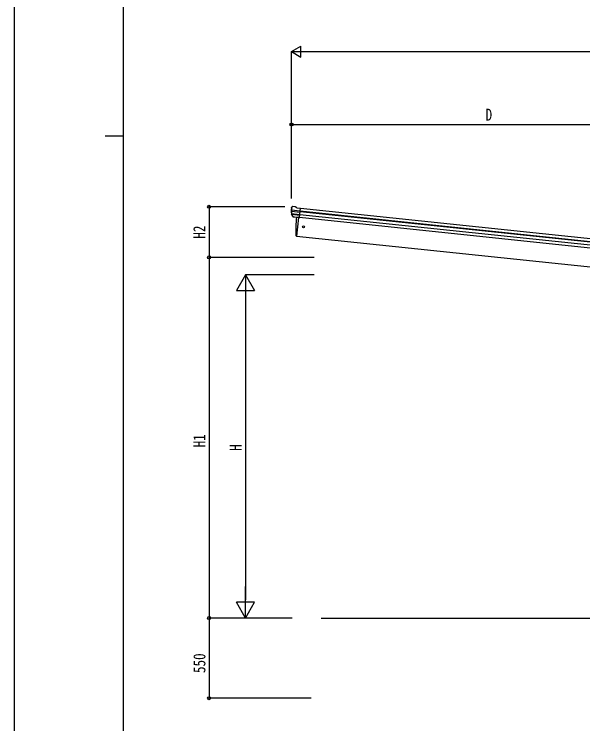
# Model space of a CAD drawing. Units: millimetres, scale not verified. Extents: x -10512 to 10512, y -7425 to 7425.
# Drawn here: x -10512 to -6609, y -3722 to 1147 of the extents above; entities that cross this region are included whole.
import ezdxf
from ezdxf.enums import TextEntityAlignment as Align

# ---------------------------------------------------------------- set-up
doc = ezdxf.new("R2010")
doc.units = ezdxf.units.MM
doc.header["$LTSCALE"] = 30
for name, color, linetype in [('0-5_YKK_13', 4, 'Continuous'), ('0-6_YKK_A1', 4, 'Continuous'), ('0-7_YKK_D', 6, 'Continuous'), ('0-8_YKK_ZWAK', 7, 'Continuous')]:
    doc.layers.add(name, color=color, linetype=linetype)
doc.styles.add('ＭＳ ゴシック', font='')
doc.styles.get('ＭＳ ゴシック').set_extended_font_data('MS Gothic')

msp = doc.modelspace()

# ---------------------------------------------------------------- linework, layer by layer
at = {"layer": '0-5_YKK_13'}
for p, q in [((-8609.83, -181.68), (-8609.52, -179.84)), ((-8607.58, -177.29), (-8608.44, -177.99)), ((-8603.26, -173.79), (-8607.58, -177.29)), ((-8603.26, -173.79), (-8603.26, -173.79)), ((-8599.6, -172.71), (-8599.59, -172.71)), ((-8573.28, -181.5), (-8546.76, -184.29)), ((-8553.54, -248.84), (-8546.76, -184.29)), ((-8599.4, -242.83), (-8609.52, -224.57)), ((-8609.13, -204.41), (-8549.53, -210.68)), ((-8548.91, -204.82), (-8608.65, -198.54)), ((-8608.29, -221.17), (-8551.26, -227.16)), ((-8598.35, -242.4), (-8607.79, -224.1)), ((-8606.91, -225.83), (-8551.73, -231.63)), ((-8589.34, -245.08), (-8597.04, -244.27)), ((-8596.89, -244.06), (-8553.52, -248.62)), ((-8589.09, -245.2), (-8589.34, -245.08)), ((-8563.76, -247.86), (-8589.09, -245.2)), ((-8560.42, -248.12), (-8573.81, -375.51)), ((-8563.49, -247.8), (-8563.76, -247.86)), ((-8553.54, -248.84), (-8563.49, -247.8)), ((-8573.81, -375.51), (-8575.87, -375.22))]:
    msp.add_line(p, q, dxfattribs=at)
for points in [[(-8586.11, -174.12), (-8586.11, -174.12), (-8599.59, -172.71)], [(-8573.28, -181.5), (-8584.88, -174.53), (-8584.88, -174.53)]]:
    msp.add_lwpolyline(points, dxfattribs=at)
msp.add_circle((-8527.02, -312.96), 6.5, dxfattribs=at)
for centre, radius, start, end in [((-8408.94, -202.8), 202, 174, 185.86084), ((-8416.27, -203.34), 192.44, 173.42422, 178.5729), ((-8600.11, -177.68), 5, 84.04426, 128.95574), ((-8586.42, -177.11), 3, 59.02369, 83.97631), ((-8606.9, -223.12), 3, 185.86084, 209), ((-8609.32, -205.75), 1.35, 82.08073, 84.8395), ((-8611.92, -204.19), 2.74, 355.56588, 0.97849), ((-8408.94, -202.8), 200.2, 180.46117, 185.79991), ((-8653.92, -196.43), 45.32, 354.35482, 357.32878), ((-8605.13, -222.73), 3, 185.79991, 207.30889), ((-8596.78, -241.38), 2.99, 208.99261, 254.7283), ((-7679.21, -335.3), 900, 174.35013, 182.36081), ((-8575.45, -372.25), 3, 182.36081, 262)]:
    msp.add_arc(centre, radius, start, end, dxfattribs=at)
for centre, major_axis, ratio, start_param, end_param in [((-8606.55, -180.32), (2.34, 1.9), 0.995767, 1.5707963, 2.2972137), ((-8602.17, -176.77), (-5.88, -1.31), 0.24881, 5.8190815, 5.8226003), ((-8607.57, -181.29), (0.87, 5.91), 0.020485, 4.7140547, 5.6117533), ((-8411.24, -224.75), (20.92, 199.05), 0.994373, 1.5554317, 1.5718064), ((-8599.01, -240.83), (-1.08, 3.13), 0.040856, 4.1415604, 4.1696818), ((-8596.58, -241.08), (0.11, 3), 0.642905, 2.0792573, 3.037247), ((-8596.64, -241.18), (-3.53, -2.11), 0.650902, 0.9542299, 1.0270405), ((-8596.72, -241.28), (-1.66, -2.51), 0.997631, 0.3902369, 0.4789948)]:
    msp.add_ellipse(centre, major_axis=major_axis, ratio=ratio, start_param=start_param, end_param=end_param, dxfattribs=at)
at = {"layer": '0-6_YKK_A1'}
for p, q in [((-5945.22, -459.74), (-8546.97, -186.28)), ((-5949.73, -502.67), (-8551.48, -229.21)), ((-5947.63, -482.81), (-8549.39, -209.35)), ((-5947.2, -478.63), (-8548.95, -205.18)), ((-8560.42, -248.12), (-8573.81, -375.51)), ((-8553.24, -245.95), (-5951.49, -519.41)), ((-8573.81, -375.51), (-6040.31, -641.79)), ((-8405.31, -2996.74), (-6040.81, -2996.74))]:
    msp.add_line(p, q, dxfattribs=at)
at = {"layer": '0-7_YKK_D'}
for p, q in [((-8608.86, 889.92), (-8543.9, 927.42)), ((-8543.9, 852.42), (-8543.9, 927.42)), ((-8608.86, -118.49), (-8608.86, 890.92)), ((-8608.86, 889.92), (-8543.9, 852.42)), ((-8608.86, 889.92), (-8478.95, 889.92)), ((-8533.86, 889.92), (-3219.76, 889.92)), ((-8608.86, -118.49), (-8608.86, 391.03)), ((-8608.86, 390.03), (-5884.81, 390.03)), ((-8655.18, -174.69), (-9175.49, -174.69)), ((-9174.49, -174.69), (-9174.49, -522.25)), ((-8452.74, -522.25), (-9175.49, -522.25)), ((-8452.74, -522.25), (-9175.49, -522.25)), ((-9174.49, -522.25), (-9174.49, -2996.74)), ((-8924.49, -641.74), (-8986.99, -749.99)), ((-8452.74, -641.74), (-8925.49, -641.74)), ((-8924.49, -641.74), (-8861.99, -749.99)), ((-8924.49, -641.74), (-8924.49, -858.25)), ((-8986.99, -749.99), (-8861.99, -749.99)), ((-8924.49, -766.74), (-8924.49, -2871.74)), ((-8924.49, -2996.74), (-8924.49, -2780.23)), ((-8924.49, -2996.74), (-8986.99, -2888.49)), ((-8861.99, -2888.49), (-8986.99, -2888.49)), ((-8924.49, -2996.74), (-8861.99, -2888.49)), ((-8604.12, -2996.74), (-9175.49, -2996.74)), ((-8604.12, -2996.74), (-9175.49, -2996.74)), ((-9174.49, -2996.74), (-9174.49, -3546.74)), ((-8604.12, -2996.74), (-8925.49, -2996.74)), ((-8474.39, -3546.74), (-9175.49, -3546.74))]:
    msp.add_line(p, q, dxfattribs=at)
for centre in [(-8608.86, 390.03), (-9174.49, -174.69), (-9174.49, -522.25), (-9174.49, -522.25), (-9174.49, -2996.74), (-9174.49, -2996.74), (-9174.49, -3546.74)]:
    msp.add_circle(centre, 10.62, dxfattribs=at)
at = {"layer": '0-8_YKK_ZWAK'}
for p, q in [((-9762.45, -6312.5), (-9762.45, 6937.5)), ((-9887.45, 312.5), (-9762.45, 312.5))]:
    msp.add_line(p, q, dxfattribs=at)
msp.add_lwpolyline([(-10512.5, -7425), (10512.5, -7425), (10512.5, 7425), (-10512.5, 7425)], close=True, dxfattribs=at)

# ---------------------------------------------------------------- texts
at = {"layer": '0-7_YKK_D', "style": 'ＭＳ ゴシック', "width": 0.8}
msp.add_text('D', height=82.48, dxfattribs=at).set_placement((-7276.83, 391.03), align=Align.BOTTOM_LEFT)
for s, p in [('H2', (-9176.15, -393.43)), ('H1', (-9176.15, -1825.5)), ('H', (-8925.49, -1849.24)), ('550', (-9175.49, -3373.74))]:
    msp.add_text(s, height=82.48, rotation=90, dxfattribs=at).set_placement(p, align=Align.BOTTOM_LEFT)

doc.saveas('drawing.dxf')
